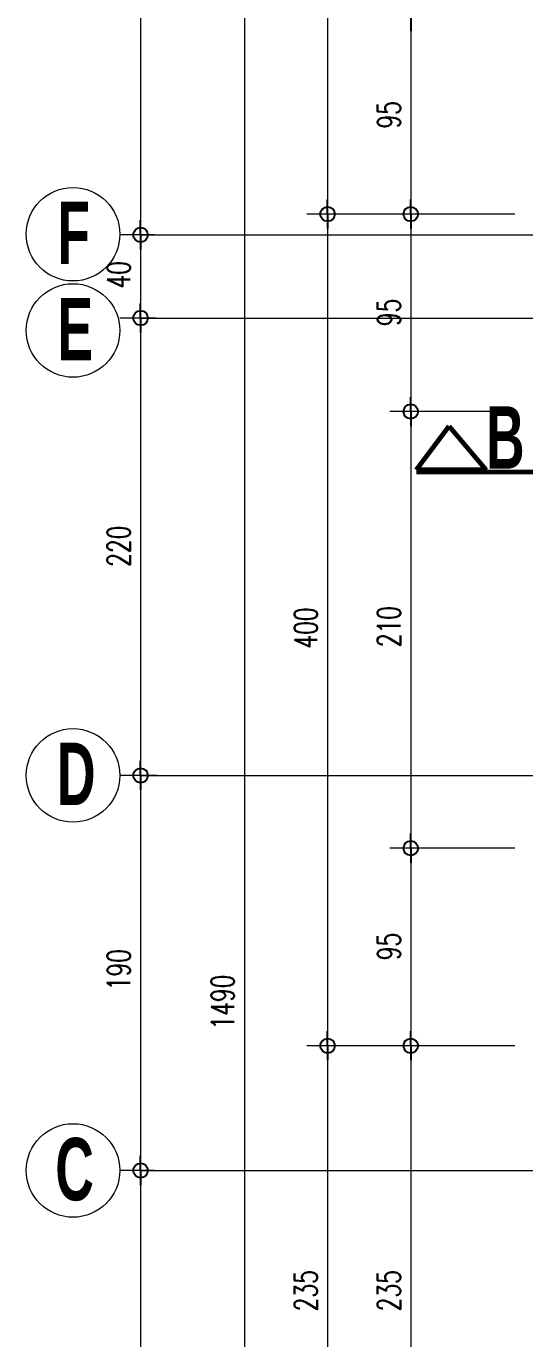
# Model space of a CAD drawing. Header units: millimetres. Extents: x 2016.56 to 2021.8, y 13721.83 to 13722.48.
# Drawn here: x 2017.1249 to 2017.1729, y 13722.1566 to 13722.2829 of the extents above; entities that cross this region are included whole.
import ezdxf

# ---------------------------------------------------------------- set-up
doc = ezdxf.new("R2010")
doc.units = ezdxf.units.MM
doc.linetypes.add('ACAD_ISO04W100', pattern=[30, 24, -3, 0, -3])
doc.layers.get('0').update_dxf_attribs({"lineweight": 20})
for name, color, linetype, lineweight in [('aks', 1, 'Continuous', 9), ('AKS  NO', 5, 'Continuous', 60), ('DIMV', 7, 'Continuous', 20), ('kesit', 5, 'Continuous', 60)]:
    doc.layers.add(name, color=color, linetype=linetype, lineweight=lineweight)
doc.styles.get("Standard").update_dxf_attribs({"font": 'txt.shx', "width": 0.7, "height": 11})
doc.styles.add('style1', font='swisscbo.ttf', dxfattribs={"width": 0.75, "height": 11})

msp = doc.modelspace()

# ---------------------------------------------------------------- linework, layer by layer
at = {"color": 0, "lineweight": -2}
for p, q in [((2017.16188, 13722.28379), (2017.16188, 13722.28239)), ((2017.15388, 13722.26479), (2017.15388, 13722.26619)), ((2017.16188, 13722.26479), (2017.16188, 13722.26619)), ((2017.13588, 13722.26279), (2017.13588, 13722.26419)), ((2017.15388, 13722.26479), (2017.15388, 13722.26339)), ((2017.16188, 13722.26479), (2017.16188, 13722.26339)), ((2017.13588, 13722.26279), (2017.13588, 13722.26139)), ((2017.13588, 13722.25479), (2017.13588, 13722.25619)), ((2017.13588, 13722.25479), (2017.13588, 13722.25339)), ((2017.16188, 13722.24579), (2017.16188, 13722.24719)), ((2017.16188, 13722.24579), (2017.16188, 13722.24439)), ((2017.13588, 13722.21079), (2017.13588, 13722.21219)), ((2017.13588, 13722.21079), (2017.13588, 13722.20939)), ((2017.16188, 13722.20379), (2017.16188, 13722.20519)), ((2017.16188, 13722.20379), (2017.16188, 13722.20239)), ((2017.15388, 13722.18479), (2017.15388, 13722.18619)), ((2017.16188, 13722.18479), (2017.16188, 13722.18619)), ((2017.15388, 13722.18479), (2017.15388, 13722.18339)), ((2017.16188, 13722.18479), (2017.16188, 13722.18339)), ((2017.13588, 13722.17279), (2017.13588, 13722.17419)), ((2017.13588, 13722.17279), (2017.13588, 13722.17139))]:
    msp.add_line(p, q, dxfattribs=at)
for centre in [(2017.12938, 13722.26285), (2017.12938, 13722.26285), (2017.12938, 13722.25359), (2017.12938, 13722.25359), (2017.12938, 13722.21079), (2017.12938, 13722.21079), (2017.12938, 13722.17279), (2017.12938, 13722.17279)]:
    msp.add_circle(centre, 0.0045)
for centre in [(2017.15388, 13722.26479), (2017.15388, 13722.26479), (2017.16188, 13722.26479), (2017.16188, 13722.26479), (2017.13588, 13722.26279), (2017.13588, 13722.26279), (2017.13588, 13722.25479), (2017.13588, 13722.25479), (2017.16188, 13722.24579), (2017.16188, 13722.24579), (2017.13588, 13722.21079), (2017.13588, 13722.21079), (2017.16188, 13722.20379), (2017.16188, 13722.20379), (2017.15388, 13722.18479), (2017.15388, 13722.18479), (2017.16188, 13722.18479), (2017.16188, 13722.18479), (2017.13588, 13722.17279), (2017.13588, 13722.17279)]:
    msp.add_circle(centre, 0.0007, dxfattribs=at)
at = {"layer": 'aks', "linetype": 'ACAD_ISO04W100', "ltscale": 2}
for p, q in [((2017.13588, 13722.26279), (2017.59992, 13722.26279)), ((2017.13588, 13722.25479), (2017.59992, 13722.25479)), ((2017.13588, 13722.21079), (2017.59992, 13722.21079)), ((2017.13588, 13722.17279), (2017.59992, 13722.17279))]:
    msp.add_line(p, q, dxfattribs=at)
at = {"layer": 'DIMV'}
for p, q in [((2017.14588, 13722.33639), (2017.14588, 13722.04119)), ((2017.15388, 13722.33639), (2017.15388, 13722.26619)), ((2017.13588, 13722.33239), (2017.13588, 13722.26419)), ((2017.16188, 13722.28239), (2017.16188, 13722.26619)), ((2017.15388, 13722.26339), (2017.15388, 13722.18619)), ((2017.16188, 13722.26339), (2017.16188, 13722.24719)), ((2017.13588, 13722.26139), (2017.13588, 13722.25619)), ((2017.13588, 13722.25339), (2017.13588, 13722.21219)), ((2017.16188, 13722.24439), (2017.16188, 13722.20519)), ((2017.13588, 13722.20939), (2017.13588, 13722.17419)), ((2017.16188, 13722.20239), (2017.16188, 13722.18619)), ((2017.15388, 13722.18339), (2017.15388, 13722.13919)), ((2017.16188, 13722.18339), (2017.16188, 13722.13919)), ((2017.13588, 13722.17139), (2017.13588, 13722.13719))]:
    msp.add_line(p, q, dxfattribs=at)
at = {"layer": 'DIMV', "lineweight": 20}
for p, q in [((2017.1639, 13722.26479), (2017.15188, 13722.26479)), ((2017.1679, 13722.26479), (2017.15188, 13722.26479)), ((2017.1719, 13722.26479), (2017.15988, 13722.26479)), ((2017.1719, 13722.26479), (2017.15988, 13722.26479)), ((2017.13719, 13722.26279), (2017.13388, 13722.26279)), ((2017.13719, 13722.26279), (2017.13388, 13722.26279)), ((2017.13739, 13722.25479), (2017.13388, 13722.25479)), ((2017.13739, 13722.25479), (2017.13388, 13722.25479)), ((2017.1719, 13722.24579), (2017.15988, 13722.24579)), ((2017.1719, 13722.24579), (2017.15988, 13722.24579)), ((2017.13747, 13722.21079), (2017.13388, 13722.21079)), ((2017.13747, 13722.21079), (2017.13388, 13722.21079)), ((2017.1719, 13722.20379), (2017.15988, 13722.20379)), ((2017.1719, 13722.20379), (2017.15988, 13722.20379)), ((2017.1639, 13722.18479), (2017.15188, 13722.18479)), ((2017.1639, 13722.18479), (2017.15188, 13722.18479)), ((2017.1719, 13722.18479), (2017.15988, 13722.18479)), ((2017.1719, 13722.18479), (2017.15988, 13722.18479)), ((2017.13719, 13722.17279), (2017.13388, 13722.17279)), ((2017.13719, 13722.17279), (2017.13388, 13722.17279))]:
    msp.add_line(p, q, dxfattribs=at)
at = {"layer": 'kesit'}
for p, q in [((2017.16242, 13722.24018), (2017.16557, 13722.24438)), ((2017.16557, 13722.24438), (2017.16914, 13722.24018)), ((2017.16914, 13722.24018), (2017.16242, 13722.24018))]:
    msp.add_line(p, q, dxfattribs=at)
at = {"layer": 'kesit', "linetype": 'ACAD_ISO04W100'}
msp.add_line((2017.17858, 13722.23997), (2017.16242, 13722.23997), dxfattribs=at)

# ---------------------------------------------------------------- texts
at = {"layer": 'AKS  NO', "style": 'style1', "width": 0.75}
for s, p in [('F', (2017.12787, 13722.25999)), ('E', (2017.12787, 13722.25073)), ('D', (2017.12783, 13722.20794)), ('C', (2017.12767, 13722.16992))]:
    msp.add_text(s, height=0.006, dxfattribs=at).set_placement(p)
at = {"layer": 'DIMV', "width": 0.7}
for s, p in [('95', (2017.16088, 13722.27301)), ('40', (2017.13488, 13722.25763)), ('95', (2017.16088, 13722.25401)), ('220', (2017.13488, 13722.23086)), ('400', (2017.15288, 13722.22299)), ('210', (2017.16088, 13722.22312)), ('95', (2017.16088, 13722.19301)), ('190', (2017.13488, 13722.19012)), ('1490', (2017.14488, 13722.18635)), ('235', (2017.15288, 13722.15924)), ('235', (2017.16088, 13722.15924))]:
    msp.add_text(s, height=0.0022, rotation=90, dxfattribs=at).set_placement(p)
at = {"layer": 'kesit', "style": 'style1', "width": 0.75}
msp.add_text('B', height=0.006, dxfattribs=at).set_placement((2017.16912, 13722.2403))

doc.saveas('drawing.dxf')
